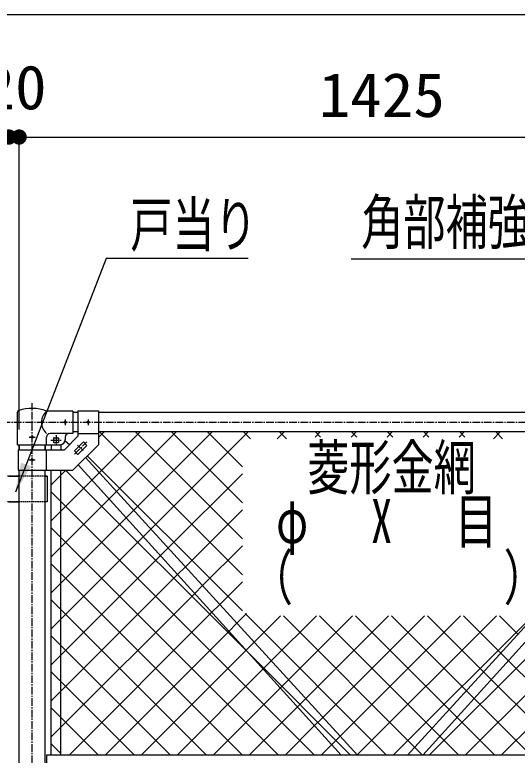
# Model space of a CAD drawing. Units: millimetres, scale not verified. Extents: x -5940 to 5940, y -4200 to 4200.
# Drawn here: x -2504 to -1518, y -1111 to 343 of the extents above; entities that cross this region are included whole.
import ezdxf
from ezdxf.enums import TextEntityAlignment as Align

# ---------------------------------------------------------------- set-up
doc = ezdxf.new("R2010")
doc.units = ezdxf.units.MM
doc.header["$LTSCALE"] = 20
doc.linetypes.add('USER2', pattern=[1.125, 0.75, -0.125, 0.125, -0.125])
doc.linetypes.add('USER4', pattern=[0.1875, 0.125, -0.0625])
for name, color, linetype, lineweight in [('0-0_6文字', 7, 'Continuous', 25), ('0-1_5寸法', 1, 'Continuous', 25), ('0-2_SUNPOU', 1, 'Continuous', 25), ('0-6_2網', 2, 'Continuous', 25), ('0-8_0', 7, 'Continuous', 25), ('0-9_1部材', 7, 'Continuous', 25), ('0-A_中心線', 1, 'USER2', 25), ('0-C_8部品', 7, 'Continuous', 25)]:
    doc.layers.add(name, color=color, linetype=linetype, lineweight=lineweight)
doc.styles.add('ＭＳ ゴシック', font='')
doc.styles.get('ＭＳ ゴシック').set_extended_font_data('MS Gothic')

# ---------------------------------------------------------------- blocks, each defined once
blk = doc.blocks.new('M1')
at = {"layer": '0-2_SUNPOU'}
blk.add_line((-5, 0), (-38.576, 0), dxfattribs=at)
for points in [[(0, 0), (-1.545, 4.755), (-0.937, 4.911)], [(0, 0), (-0.937, 4.911), (-0.314, 4.99)], [(0, 0), (-0.314, 4.99), (0.314, 4.99)], [(0, 0), (0.314, 4.99), (0.937, 4.911)], [(0, 0), (0.937, 4.911), (1.545, 4.755)], [(0, 0), (-5, 0), (-4.961, 0.627)], [(0, 0), (-4.961, -0.627), (-5, 0)], [(0, 0), (-4.961, 0.627), (-4.843, 1.243)], [(0, 0), (-4.843, -1.243), (-4.961, -0.627)], [(0, 0), (-4.843, 1.243), (-4.649, 1.841)], [(0, 0), (-4.649, -1.841), (-4.843, -1.243)], [(0, 0), (-4.649, 1.841), (-4.382, 2.409)], [(0, 0), (-4.382, -2.409), (-4.649, -1.841)], [(0, 0), (-4.382, 2.409), (-4.045, 2.939)], [(0, 0), (-4.045, -2.939), (-4.382, -2.409)], [(0, 0), (-4.045, 2.939), (-3.645, 3.423)], [(0, 0), (-3.645, -3.423), (-4.045, -2.939)], [(0, 0), (-3.645, 3.423), (-3.187, 3.853)], [(0, 0), (-3.187, -3.853), (-3.645, -3.423)], [(0, 0), (-3.187, 3.853), (-2.679, 4.222)], [(0, 0), (-2.679, -4.222), (-3.187, -3.853)], [(0, 0), (-2.679, 4.222), (-2.129, 4.524)], [(0, 0), (-2.129, -4.524), (-2.679, -4.222)], [(0, 0), (-2.129, 4.524), (-1.545, 4.755)], [(0, 0), (-1.545, -4.755), (-2.129, -4.524)], [(0, 0), (-0.937, -4.911), (-1.545, -4.755)], [(0, 0), (-0.314, -4.99), (-0.937, -4.911)], [(0, 0), (0.314, -4.99), (-0.314, -4.99)], [(0, 0), (1.545, 4.755), (2.129, 4.524)], [(0, 0), (2.129, 4.524), (2.679, 4.222)], [(0, 0), (2.679, 4.222), (3.187, 3.853)], [(0, 0), (3.187, 3.853), (3.645, 3.423)], [(0, 0), (3.645, 3.423), (4.045, 2.939)], [(0, 0), (4.045, 2.939), (4.382, 2.409)], [(0, 0), (4.382, 2.409), (4.649, 1.841)], [(0, 0), (4.649, 1.841), (4.843, 1.243)], [(0, 0), (4.843, 1.243), (4.961, 0.627)], [(0, 0), (4.961, 0.627), (5, 0)], [(0, 0), (0.937, -4.911), (0.314, -4.99)], [(0, 0), (1.545, -4.755), (0.937, -4.911)], [(0, 0), (2.129, -4.524), (1.545, -4.755)], [(0, 0), (2.679, -4.222), (2.129, -4.524)], [(0, 0), (3.187, -3.853), (2.679, -4.222)], [(0, 0), (3.645, -3.423), (3.187, -3.853)], [(0, 0), (4.045, -2.939), (3.645, -3.423)], [(0, 0), (4.382, -2.409), (4.045, -2.939)], [(0, 0), (4.649, -1.841), (4.382, -2.409)], [(0, 0), (4.843, -1.243), (4.649, -1.841)], [(0, 0), (4.961, -0.627), (4.843, -1.243)], [(0, 0), (5, 0), (4.961, -0.627)]]:
    blk.add_solid(points, dxfattribs=at)

msp = doc.modelspace()

# ---------------------------------------------------------------- linework, layer by layer
at = {"layer": '0-0_6文字'}
for points in [[(-2046.48, -135.66), (-2324.93, -135.66), (-2503.33, -594.16)], [(-1844.01, -136.07), (-1345.37, -136.07), (-1202.57, -489.84)]]:
    msp.add_lwpolyline(points, dxfattribs=at)
msp.add_solid([(-2504.06, -596.02), (-2492.01, -536.33), (-2472.59, -543.89)], dxfattribs=at)
at = {"layer": '0-1_5寸法'}
for p, q in [((-1065.83, 342.89), (-3945.83, 342.89)), ((-2515.83, 102.89), (-2495.83, 102.89)), ((-2495.83, -471.17), (-2495.83, 102.89)), ((-2495.83, -471.17), (-2495.83, 102.89)), ((-2435.83, 102.89), (-1130.83, 102.89)), ((-2435.83, 102.89), (-2375.83, 102.89))]:
    msp.add_line(p, q, dxfattribs=at)
at = {"layer": '0-6_2網'}
for p, q in [((-2340.43, -487.38), (-2329.27, -476.22)), ((-2338.43, -556.09), (-2258.56, -476.22)), ((-2057.72, -756.74), (-2338.24, -476.22)), ((-2304.67, -593.05), (-2187.85, -476.22)), ((-2270.92, -630.01), (-2117.14, -476.22)), ((-2057.72, -686.03), (-2267.53, -476.22)), ((-2237.17, -666.97), (-2046.42, -476.22)), ((-2057.72, -615.32), (-2196.82, -476.22)), ((-2057.72, -544.61), (-2126.11, -476.22)), ((-2041.91, -489.71), (-2055.4, -476.22)), ((-1989.2, -489.71), (-1975.71, -476.22)), ((-1971.2, -489.71), (-1984.69, -476.22)), ((-1914.9, -486.12), (-1905, -476.22)), ((-1904.08, -486.12), (-1913.98, -476.22)), ((-1844.19, -486.12), (-1834.29, -476.22)), ((-1833.37, -486.12), (-1843.27, -476.22)), ((-1773.48, -486.12), (-1763.58, -476.22)), ((-1762.66, -486.12), (-1772.56, -476.22)), ((-1702.77, -486.12), (-1692.87, -476.22)), ((-1691.95, -486.12), (-1701.85, -476.22)), ((-1632.06, -486.12), (-1622.16, -476.22)), ((-1621.24, -486.12), (-1631.14, -476.22)), ((-1564.94, -489.71), (-1551.45, -476.22)), ((-1546.94, -489.71), (-1560.43, -476.22)), ((-2057.72, -827.45), (-2362.22, -522.96)), ((-2413.93, -560.88), (-2404.22, -551.17)), ((-2039.89, -915.99), (-2404.72, -551.17)), ((-2432.93, -579.88), (-2413.93, -560.88)), ((-2352.77, -570.43), (-2338.43, -556.09)), ((-2203.42, -703.92), (-2057.72, -558.23)), ((-2413.93, -631.59), (-2352.77, -570.43)), ((-1690.88, -1110.62), (-1152.73, -572.47)), ((-2413.93, -612.67), (-2432.93, -593.67)), ((-2319.17, -607.54), (-2304.67, -593.05)), ((-2413.93, -702.3), (-2319.17, -607.54)), ((-1915.98, -1110.62), (-2413.93, -612.67)), ((-2432.93, -650.59), (-2413.93, -631.59)), ((-2285.57, -644.65), (-2270.92, -630.01)), ((-2169.66, -740.88), (-2057.72, -628.94)), ((-2413.93, -773.01), (-2285.57, -644.65)), ((-1620.16, -1110.62), (-1152.73, -643.18)), ((-2413.93, -683.38), (-2432.93, -664.38)), ((-2251.97, -681.76), (-2237.17, -666.97)), ((-2413.93, -843.72), (-2251.97, -681.76)), ((-1986.69, -1110.62), (-2413.93, -683.38)), ((-2432.93, -721.3), (-2413.93, -702.3)), ((-2218.37, -718.87), (-2203.42, -703.92)), ((-2413.93, -914.43), (-2218.37, -718.87)), ((-1549.45, -1110.62), (-1152.73, -713.89)), ((-2413.93, -754.09), (-2432.93, -735.09)), ((-2184.77, -755.98), (-2169.66, -740.88)), ((-2057.4, -1110.62), (-2413.93, -754.09)), ((-2413.93, -985.14), (-2184.77, -755.98)), ((-2102.16, -814.8), (-2057.72, -770.36)), ((-2432.93, -792.01), (-2413.93, -773.01)), ((-2413.93, -1055.85), (-2151.17, -793.09)), ((-1761.59, -1110.62), (-1442.7, -791.73)), ((-2413.93, -824.8), (-2432.93, -805.8)), ((-2128.11, -1110.62), (-2413.93, -824.8)), ((-2117.57, -830.21), (-2102.16, -814.8)), ((-2397.98, -1110.62), (-2117.57, -830.21)), ((-2068.41, -851.76), (-2049.61, -832.96)), ((-1774.55, -1110.62), (-2052.22, -832.96)), ((-2034.65, -888.71), (-1983.17, -837.23)), ((-2000.9, -925.67), (-1912.46, -837.23)), ((-1719.54, -1094.93), (-1977.24, -837.23)), ((-1967.15, -962.63), (-1841.75, -837.23)), ((-1933.4, -999.59), (-1771.04, -837.23)), ((-1685.79, -1057.97), (-1906.53, -837.23)), ((-1899.64, -1036.55), (-1700.33, -837.23)), ((-1865.89, -1073.5), (-1629.61, -837.23)), ((-1652.04, -1021), (-1835.81, -837.23)), ((-1832.14, -1110.46), (-1558.9, -837.23)), ((-1618.29, -984.04), (-1765.1, -837.23)), ((-1584.54, -947.08), (-1694.39, -837.23)), ((-1550.79, -910.12), (-1623.68, -837.23)), ((-1517.04, -873.16), (-1552.97, -837.23)), ((-2432.93, -862.72), (-2413.93, -843.72)), ((-2083.97, -867.32), (-2068.41, -851.76)), ((-2327.27, -1110.62), (-2083.97, -867.32)), ((-2413.93, -895.51), (-2432.93, -876.51)), ((-2198.82, -1110.62), (-2413.93, -895.51)), ((-2050.37, -904.43), (-2034.65, -888.71)), ((-2432.93, -933.43), (-2413.93, -914.43)), ((-2256.56, -1110.62), (-2050.37, -904.43)), ((-1535.78, -925.13), (-1550.79, -910.12)), ((-1845.27, -1110.62), (-2039.89, -915.99)), ((-2016.77, -941.54), (-2000.9, -925.67)), ((-1350.29, -1110.62), (-1535.78, -925.13)), ((-2185.85, -1110.62), (-2016.77, -941.54)), ((-2413.93, -966.22), (-2432.93, -947.22)), ((-1569.39, -962.23), (-1584.54, -947.08)), ((-2269.53, -1110.62), (-2413.93, -966.22)), ((-1983.17, -978.65), (-1967.15, -962.63)), ((-1421, -1110.62), (-1569.39, -962.23)), ((-2432.93, -1004.14), (-2413.93, -985.14)), ((-2115.14, -1110.62), (-1983.17, -978.65)), ((-1602.99, -999.34), (-1618.29, -984.04)), ((-1949.57, -1015.76), (-1933.4, -999.59)), ((-1491.71, -1110.62), (-1602.99, -999.34)), ((-2044.43, -1110.62), (-1949.57, -1015.76)), ((-1636.6, -1036.45), (-1652.04, -1021)), ((-1915.97, -1052.87), (-1899.64, -1036.55)), ((-1562.42, -1110.62), (-1636.6, -1036.45)), ((-2432.93, -1074.85), (-2413.93, -1055.85)), ((-1973.72, -1110.62), (-1915.97, -1052.87)), ((-1670.2, -1073.55), (-1685.79, -1057.97)), ((-1882.37, -1089.98), (-1865.89, -1073.5)), ((-1633.13, -1110.62), (-1670.2, -1073.55)), ((-2413.93, -1107.65), (-2432.93, -1088.65)), ((-1903.01, -1110.62), (-1882.37, -1089.98)), ((-1703.84, -1110.62), (-1719.54, -1094.93)), ((-1832.3, -1110.62), (-1832.14, -1110.46))]:
    msp.add_line(p, q, dxfattribs=at)
for points in [[(-2151.17, -793.09), (-2135.91, -777.84), (-2057.72, -699.65)], [(-2340.24, -1110.62), (-2413.93, -1036.94), (-2432.93, -1017.94)]]:
    msp.add_lwpolyline(points, dxfattribs=at)
at = {"layer": '0-8_0'}
msp.add_line((-2442.43, -1110.62), (-2442.43, -1146.12), dxfattribs=at)
at = {"layer": '0-9_1部材'}
for p, q in [((-2380.43, -438.12), (-2390.43, -438.12)), ((-1226.23, -438.12), (-2340.43, -438.12)), ((-2380.43, -476.22), (-2390.43, -476.22)), ((-1226.23, -476.22), (-2340.43, -476.22)), ((-2405.74, -493.67), (-2396.78, -500.96)), ((-2495.83, -501.17), (-2495.83, -511.17)), ((-2445.03, -501.17), (-2445.03, -511.17)), ((-2432.93, -501.17), (-2432.93, -511.17)), ((-2413.93, -501.17), (-2413.93, -511.17)), ((-2365.6, -526.34), (-1831.99, -1110.62)), ((-1733.87, -1110.62), (-1200.7, -526.7)), ((-2495.83, -1125.62), (-2495.83, -551.17)), ((-2445.03, -1125.62), (-2445.03, -551.17)), ((-2432.93, -1110.62), (-2432.93, -551.17)), ((-2413.93, -1110.62), (-2413.93, -551.17)), ((-2379.81, -540.56), (-1863.68, -1110.62)), ((-1703.77, -1110.62), (-1187.19, -540.2)), ((-1125.43, -1110.62), (-2442.43, -1110.62))]:
    msp.add_line(p, q, dxfattribs=at)
at = {"layer": '0-A_中心線'}
for p, q in [((-2470.43, -1869.07), (-2470.43, -419.46)), ((-3945.99, -457.17), (-1060.36, -457.17))]:
    msp.add_line(p, q, dxfattribs=at)
at = {"layer": '0-C_8部品'}
for p, q in [((-2390.43, -435.17), (-2441.88, -435.17)), ((-2390.43, -435.17), (-2390.43, -479.17)), ((-2380.43, -434.92), (-2380.43, -484.6)), ((-2380.43, -434.92), (-2340.43, -434.92)), ((-2340.43, -434.92), (-2340.43, -501.17)), ((-2498.98, -501.17), (-2498.98, -437.48)), ((-2380.43, -438.12), (-2390.43, -438.12)), ((-2390.43, -479.17), (-2434.88, -479.17)), ((-2380.43, -476.22), (-2390.43, -476.22)), ((-2380.43, -479.42), (-2340.43, -479.42)), ((-2441.88, -501.17), (-2441.88, -486.17)), ((-2428.18, -488.42), (-2428.18, -495.92)), ((-2427.18, -487.42), (-2419.68, -487.42)), ((-2418.68, -488.42), (-2418.68, -495.92)), ((-2406.99, -511.17), (-2380.43, -484.6)), ((-2405.43, -486.17), (-2405.43, -491.17)), ((-2498.98, -501.17), (-2441.88, -501.17)), ((-2495.83, -511.17), (-2495.83, -501.17)), ((-2445.03, -511.17), (-2445.03, -501.17)), ((-2441.88, -501.17), (-2415.43, -501.17)), ((-2427.18, -496.92), (-2419.68, -496.92)), ((-2390.43, -551.17), (-2340.43, -501.17)), ((-2386.79, -512.46), (-2370.53, -496.2)), ((-2379.72, -519.54), (-2363.46, -503.27)), ((-2498.13, -511.17), (-2406.99, -511.17)), ((-2498.13, -511.17), (-2498.13, -551.17)), ((-2442.73, -511.17), (-2442.73, -551.17)), ((-2498.13, -551.17), (-2390.43, -551.17)), ((-2515.83, -563.12), (-2495.83, -563.12)), ((-2445.03, -563.12), (-2440.73, -563.12)), ((-2440.73, -563.12), (-2440.73, -613.12)), ((-2515.83, -613.12), (-2495.83, -613.12)), ((-2440.73, -613.12), (-2445.03, -613.12))]:
    msp.add_line(p, q, dxfattribs=at)
at = {"layer": '0-C_8部品', "color": 4, "linetype": 'USER2'}
for p, q in [((-2405.43, -451.47), (-2405.43, -462.87)), ((-2360.43, -451.47), (-2360.43, -462.87)), ((-2476.12, -486.17), (-2464.73, -486.17)), ((-2433.43, -492.17), (-2413.43, -492.17)), ((-2423.43, -482.17), (-2423.43, -502.17)), ((-2387.3, -520.04), (-2362.95, -495.69)), ((-2381.08, -501.91), (-2369.16, -513.83)), ((-2476.12, -531.17), (-2464.73, -531.17))]:
    msp.add_line(p, q, dxfattribs=at)
at = {"layer": '0-C_8部品', "linetype": 'USER2'}
for p, q in [((-2369.11, -496.2), (-2363.46, -501.86)), ((-2386.79, -513.88), (-2381.13, -519.54))]:
    msp.add_line(p, q, dxfattribs=at)
at = {"layer": '0-C_8部品', "color": 1, "linetype": 'USER4'}
for p, q in [((-2440.73, -563.12), (-2570.93, -563.12)), ((-2440.73, -563.12), (-2440.73, -613.12)), ((-2440.73, -613.12), (-2570.93, -613.12))]:
    msp.add_line(p, q, dxfattribs=at)
at = {"layer": '0-C_8部品'}
for centre in [(-2405.43, -457.17), (-2360.43, -457.17), (-2470.43, -486.17), (-2470.43, -531.17)]:
    msp.add_circle(centre, 2, dxfattribs=at)
for centre, radius, start, end in [((-2495.68, -437.48), 3.3, 109.22051, 180), ((-2470.43, -509.9), 80, 69.0916, 109.22051), ((-2423.68, -457.17), 28.55, 129.59418, 230.40582), ((-2434.88, -486.17), 7, 90, 180), ((-2398.43, -486.17), 7, 90, 180), ((-2427.18, -488.42), 1, 90, 180), ((-2419.68, -488.42), 1, 0, 90), ((-2415.43, -491.17), 10, 270, 0), ((-2427.18, -495.92), 1, 180, 270), ((-2419.68, -495.92), 1, 270, 0), ((-2369.82, -496.91), 1, 45, 135), ((-2364.16, -502.56), 1, 315, 45), ((-2386.08, -513.17), 1, 135, 225), ((-2380.43, -518.83), 1, 225, 315)]:
    msp.add_arc(centre, radius, start, end, dxfattribs=at)

# ---------------------------------------------------------------- block references
at = {"layer": '0-1_5寸法', "xscale": 3, "yscale": 3}
msp.add_blockref('M1', (-2515.83, 102.89), dxfattribs=at)
msp.add_blockref('M1', (-2515.83, 102.89), dxfattribs=at)
at = {"layer": '0-1_5寸法', "xscale": 3, "yscale": 3, "rotation": 180}
msp.add_blockref('M1', (-2495.83, 102.89), dxfattribs=at)
msp.add_blockref('M1', (-2495.83, 102.89), dxfattribs=at)

# ---------------------------------------------------------------- texts
at = {"layer": '0-0_6文字', "style": 'ＭＳ ゴシック', "width": 0.7}
for s, p in [('戸当り', (-2277.8, -138.27)), ('角部補強金具', (-1824.41, -133.43))]:
    msp.add_text(s, height=86.66, dxfattribs=at).set_placement(p, align=Align.BOTTOM_LEFT)
at = {"layer": '0-1_5寸法', "color": 7, "style": 'ＭＳ ゴシック', "width": 1.05}
for s, p in [('20', (-2565.83, 131.23)), ('1425', (-1907.83, 116.23))]:
    msp.add_text(s, height=86.66, dxfattribs=at).set_placement(p, align=Align.BOTTOM_LEFT)
at = {"layer": '0-8_0', "style": 'ＭＳ ゴシック', "width": 0.7}
for s, height, p in [('菱形金網', 86.66, (-1930.39, -615.27)), ('φ   X   目', 86.59, (-1991.4, -720.47)), ('（\u3000\u3000\u3000\u3000\u3000）', 86.66, (-2041.24, -831.38))]:
    msp.add_text(s, height=height, dxfattribs=at).set_placement(p, align=Align.BOTTOM_LEFT)

doc.saveas('drawing.dxf')
